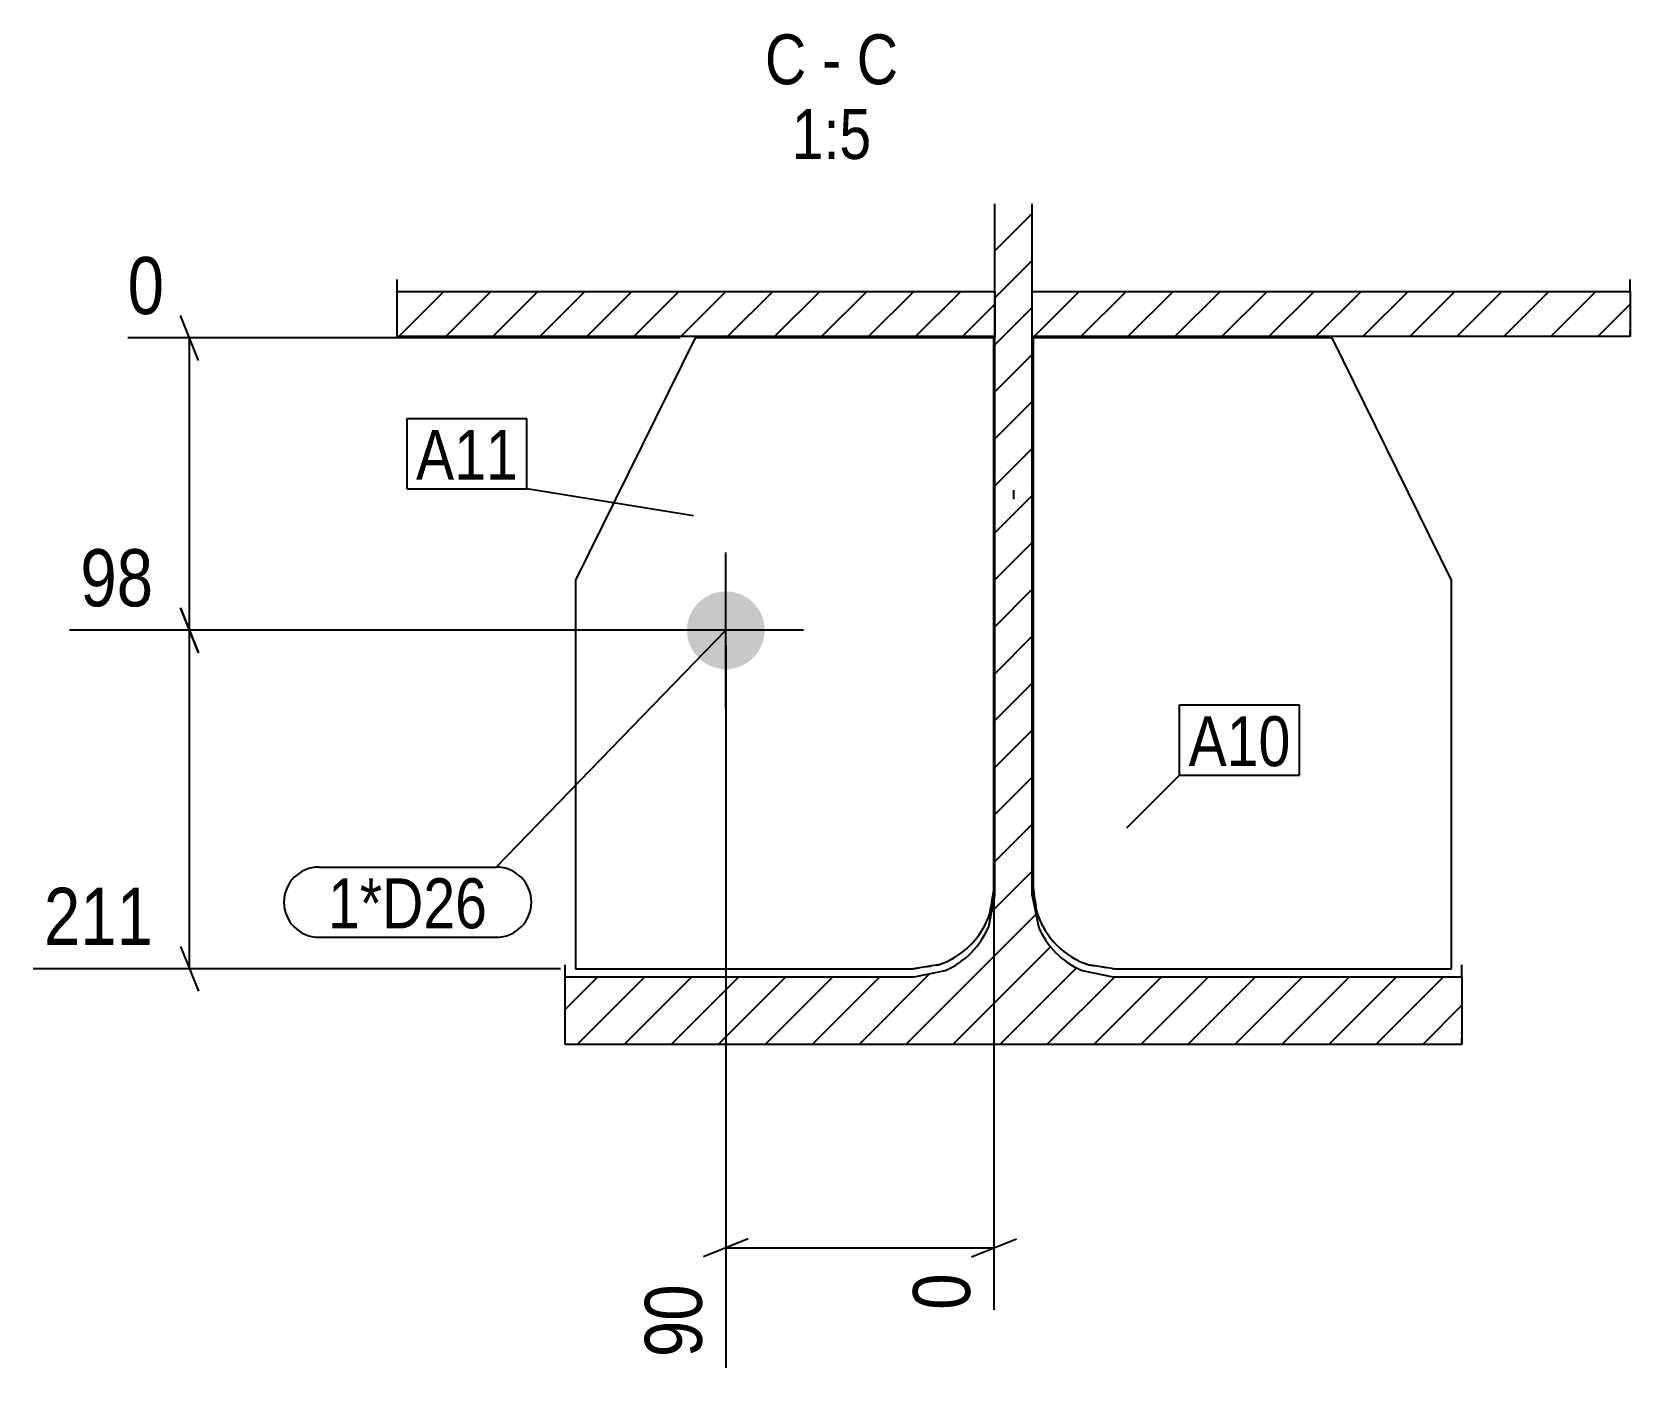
# Model space of a CAD drawing. Header units: millimetres. Extents: x 23 to 84434, y 8 to 4893.
# Drawn here: x 78264 to 78799, y 12 to 459 of the extents above; entities that cross this region are included whole.
import ezdxf

# ---------------------------------------------------------------- set-up
doc = ezdxf.new("R2010")
doc.units = ezdxf.units.MM
doc.linetypes.add('DXK_LINE_DOT2', pattern=[3.9198, 1.9599, -1.9599])
doc.linetypes.add('DXK_LINE_DOT3', pattern=[5.9187, 2.979, -0.9799, 0.9799, -0.9799])
for name, color, linetype in [('MÅLSÆTNING', 7, 'Continuous'), ('STÅL', 7, 'Continuous'), ('TEKST', 7, 'Continuous')]:
    doc.layers.add(name, color=color, linetype=linetype)
doc.styles.add('Arial Narrow', font='ARIALN.TTF', dxfattribs={"height": 0.2})

msp = doc.modelspace()

# ---------------------------------------------------------------- hatches: boundary and pattern name
at = {"layer": 'STÅL', "linetype": 'Continuous'}
h = msp.add_hatch(dxfattribs=at)
h.set_pattern_fill('', scale=3.5, style=0, pattern_type=0)
h.set_pattern_definition([(45, (78586.365, 401.385), (-7.85772, 7.85772), [])])
h.paths.add_polyline_path([(78598.87, 401.39), (78586.37, 401.39), (78586.37, 170.08), (78584.31, 159.67), (78578.46, 150.85), (78569.7, 144.95), (78559.37, 142.88), (78442.62, 142.88), (78442.62, 120.21), (78742.62, 120.21), (78742.62, 142.88), (78625.87, 142.88), (78615.53, 144.95), (78606.77, 150.85), (78600.92, 159.67), (78598.87, 170.08)])
h = msp.add_hatch(dxfattribs=at)
h.set_pattern_fill('', scale=3.5, style=0, pattern_type=0)
h.set_pattern_definition([(45, (78386.365, 372.089), (-7.8577, 7.8577), [])])
h.paths.add_polyline_path([(78586.37, 372.09), (78386.37, 372.09), (78386.37, 356.98), (78586.37, 356.98)])
h = msp.add_hatch(dxfattribs=at)
h.set_pattern_fill('', scale=3.5, style=0, pattern_type=0)
h.set_pattern_definition([(45, (78598.865, 372.09), (-7.8577, 7.8577), [])])
h.paths.add_polyline_path([(78798.87, 372.09), (78598.87, 372.09), (78598.87, 356.98), (78798.87, 356.98)])
msp.add_hatch(color=96, dxfattribs=at).paths.add_polyline_path([(78483.37, 258.76, -1), (78509.37, 258.76, -1)])

# ---------------------------------------------------------------- linework, layer by layer
at = {"layer": 'MÅLSÆTNING', "color": 7, "linetype": 'Continuous'}
for p, q in [((78319.95, 349.02), (78313.95, 364.02)), ((78481.07, 356.52), (78296.26, 356.52)), ((78316.95, 258.76), (78316.95, 356.52)), ((78586.07, 274.77), (78586.07, 31.47)), ((78313.95, 266.26), (78319.95, 251.26)), ((78319.95, 251.26), (78313.95, 266.26)), ((78491.37, 258.76), (78276.79, 258.76)), ((78491.37, 258.76), (78276.79, 258.76)), ((78316.95, 145.52), (78316.95, 258.76)), ((78496.37, 253.76), (78496.37, 12)), ((78313.95, 153.02), (78319.95, 138.02)), ((78441.07, 145.52), (78264.6, 145.52)), ((78503.87, 55.16), (78488.87, 49.16)), ((78578.57, 49.16), (78593.57, 55.16)), ((78496.37, 52.16), (78586.07, 52.16))]:
    msp.add_line(p, q, dxfattribs=at)
at = {"layer": 'STÅL', "color": 2, "linetype": 'Continuous'}
for p, q in [((78586.37, 170.08), (78586.37, 401.39)), ((78598.87, 170.08), (78598.87, 401.39)), ((78386.37, 372.09), (78386.37, 376.1)), ((78798.87, 372.09), (78798.87, 376.1)), ((78386.37, 372.09), (78586.37, 372.09)), ((78386.37, 356.98), (78386.37, 372.09)), ((78586.37, 372.09), (78586.37, 356.98)), ((78598.87, 372.09), (78798.87, 372.09)), ((78598.87, 356.98), (78598.87, 372.09)), ((78798.87, 372.09), (78798.87, 356.98)), ((78586.37, 356.98), (78386.37, 356.98)), ((78486.07, 356.52), (78446.07, 275.52)), ((78586.07, 356.52), (78486.07, 356.52)), ((78586.07, 172.52), (78586.07, 356.52)), ((78798.87, 356.98), (78598.87, 356.98)), ((78699.17, 356.52), (78599.17, 356.52)), ((78599.17, 356.52), (78599.17, 172.52)), ((78739.17, 275.52), (78699.17, 356.52)), ((78446.07, 275.52), (78446.07, 145.52)), ((78739.17, 145.52), (78739.17, 275.52)), ((78586.07, 172.52), (78584.74, 164.18)), ((78600.49, 164.18), (78599.17, 172.52)), ((78584.31, 159.67), (78586.37, 170.08)), ((78598.87, 170.08), (78600.92, 159.67)), ((78442.62, 142.88), (78442.62, 146.89)), ((78446.07, 145.52), (78559.07, 145.52)), ((78567.41, 146.85), (78559.07, 145.52)), ((78559.37, 142.88), (78569.7, 144.95)), ((78615.53, 144.95), (78625.87, 142.88)), ((78626.17, 145.52), (78617.82, 146.85)), ((78626.17, 145.52), (78739.17, 145.52)), ((78742.62, 142.88), (78742.62, 146.89)), ((78442.62, 120.21), (78442.62, 142.88)), ((78442.62, 142.88), (78559.37, 142.88)), ((78625.87, 142.88), (78742.62, 142.88)), ((78742.62, 142.88), (78742.62, 120.21)), ((78742.62, 120.21), (78442.62, 120.21))]:
    msp.add_line(p, q, dxfattribs=at)
at = {"layer": 'STÅL', "color": 7, "linetype": 'DXK_LINE_DOT2'}
for p, q in [((78586.37, 372.09), (78586.37, 376.1)), ((78598.87, 372.09), (78598.87, 376.1)), ((78386.37, 356.98), (78386.37, 360.98)), ((78586.37, 356.98), (78586.37, 360.98)), ((78598.87, 356.98), (78598.87, 360.98)), ((78798.87, 356.98), (78798.87, 360.98)), ((78584.74, 164.18), (78586.07, 172.52)), ((78586.37, 170.08), (78586.37, 174.09)), ((78598.87, 170.08), (78598.87, 174.09)), ((78599.17, 172.52), (78600.49, 164.18)), ((78559.07, 145.52), (78567.41, 146.85)), ((78617.82, 146.85), (78626.17, 145.52)), ((78442.62, 120.21), (78442.62, 124.22)), ((78742.62, 120.21), (78742.62, 124.22))]:
    msp.add_line(p, q, dxfattribs=at)
at = {"layer": 'STÅL', "color": 7, "linetype": 'DXK_LINE_DOT3'}
msp.add_line((78592.62, 305.57), (78592.62, 301.56), dxfattribs=at)
at = {"layer": 'STÅL', "color": 96, "linetype": 'Continuous'}
for p, q in [((78496.37, 232.76), (78496.37, 284.76)), ((78522.37, 258.76), (78470.37, 258.76))]:
    msp.add_line(p, q, dxfattribs=at)
at = {"layer": 'STÅL', "color": 2, "linetype": 'Continuous'}
for centre, radius, start, end in [((78559.07, 172.52), 27, 288, 342), ((78626.17, 172.52), 27, 198, 252), ((78559.23, 169.95), 27.1, 292.7149, 337.7138), ((78626, 169.95), 27.1, 202.2862, 247.2851)]:
    msp.add_arc(centre, radius, start, end, dxfattribs=at)
at = {"layer": 'STÅL', "color": 7, "linetype": 'DXK_LINE_DOT2'}
for centre, start, end in [((78559.07, 172.52), 288, 342), ((78626.17, 172.52), 198, 252)]:
    msp.add_arc(centre, 27, start, end, dxfattribs=at)
at = {"layer": 'TEKST', "color": 7, "linetype": 'Continuous'}
for p, q in [((78389.73, 329.58), (78429.84, 329.58)), ((78389.73, 306.08), (78389.73, 329.58)), ((78429.84, 306.08), (78429.84, 329.58)), ((78389.73, 306.08), (78429.84, 306.08)), ((78485.6, 297.04), (78429.84, 306.08)), ((78496.37, 258.76), (78419.58, 179.57)), ((78648.18, 233.8), (78688.3, 233.8)), ((78648.18, 210.3), (78648.18, 233.8)), ((78688.3, 210.3), (78688.3, 233.8)), ((78630.51, 192.62), (78648.18, 210.3)), ((78648.18, 210.3), (78688.3, 210.3)), ((78360.29, 179.57), (78419.58, 179.57)), ((78360.29, 156.07), (78419.58, 156.07))]:
    msp.add_line(p, q, dxfattribs=at)
for centre, start, end in [((78360.29, 167.82), 90, 270), ((78419.58, 167.82), 270, 90)]:
    msp.add_arc(centre, 11.75, start, end, dxfattribs=at)

# ---------------------------------------------------------------- wipeouts: each hides what was drawn before it
at = {"color": 0, "linetype": 'Continuous'}
for points, layer in [([(78308.8, 262.76), (78308.8, 290.76), (78276.43, 290.76), (78276.43, 262.76)], 'MÅLSÆTNING'), ([(78308.8, 149.52), (78308.8, 177.52), (78264.24, 177.52), (78264.24, 149.52)], 'MÅLSÆTNING'), ([(78492.37, 44.02), (78464.37, 44.02), (78464.37, 11.64), (78492.37, 11.64)], 'MÅLSÆTNING'), ([(78523.3, 441.39), (78523.3, 458.89), (78509.45, 458.89), (78509.45, 441.39)], 'TEKST'), ([(78534.92, 441.39), (78534.92, 458.89), (78528.55, 458.89), (78528.55, 441.39)], 'TEKST'), ([(78554.01, 441.39), (78554.01, 458.89), (78540.17, 458.89), (78540.17, 441.39)], 'TEKST'), ([(78545.06, 416.39), (78545.06, 433.89), (78518.4, 433.89), (78518.4, 416.39)], 'TEKST')]:
    msp.add_wipeout(points, dxfattribs=at).dxf.layer = layer
at = {"color": 0}
for points in [[(78426.84, 309.08), (78426.84, 326.58), (78392.73, 326.58), (78392.73, 309.08)], [(78416.58, 159.07), (78416.58, 176.57), (78363.29, 176.57), (78363.29, 159.07)]]:
    msp.add_wipeout(points, dxfattribs=at).dxf.layer = 'TEKST'

# ---------------------------------------------------------------- next in the draw order: texts
at = {"layer": 'MÅLSÆTNING', "color": 3, "linetype": 'Continuous', "style": 'Arial Narrow'}
for s, p in [('98', (78280.43, 266.76)), ('211', (78268.24, 153.52))]:
    msp.add_text(s, height=19.089, dxfattribs=at).set_placement(p)
msp.add_text('90', height=19.089, rotation=90.0002, dxfattribs=at).set_placement((78488.37, 15.64))
at = {"layer": 'TEKST', "color": 3, "linetype": 'Continuous', "style": 'Arial Narrow'}
for s, height, p in [('C', 16.7, (78509.45, 441.39)), ('C', 16.7, (78540.17, 441.39)), ('-', 16.7, (78528.55, 441.39)), ('1:5', 16.702, (78518.4, 416.39))]:
    msp.add_text(s, height=height, dxfattribs=at).set_placement(p)

# ---------------------------------------------------------------- next in the draw order: wipeouts: each hides what was drawn before it
at = {"color": 0, "linetype": 'Continuous'}
for points in [[(78312.45, 360.52), (78312.45, 388.52), (78292.26, 388.52), (78292.26, 360.52)], [(78582.07, 47.66), (78554.07, 47.66), (78554.07, 27.47), (78582.07, 27.47)]]:
    msp.add_wipeout(points, dxfattribs=at).dxf.layer = 'MÅLSÆTNING'
at = {"color": 0}
for points in [[(78426.84, 309.08), (78426.84, 326.58), (78392.73, 326.58), (78392.73, 309.08)], [(78685.3, 213.3), (78685.3, 230.8), (78651.18, 230.8), (78651.18, 213.3)], [(78416.58, 159.07), (78416.58, 176.57), (78363.29, 176.57), (78363.29, 159.07)]]:
    msp.add_wipeout(points, dxfattribs=at).dxf.layer = 'TEKST'

# ---------------------------------------------------------------- next in the draw order: texts
at = {"layer": 'MÅLSÆTNING', "color": 3, "linetype": 'Continuous', "style": 'Arial Narrow'}
msp.add_text('0', height=19.09, dxfattribs=at).set_placement((78296.26, 364.52))
msp.add_text('0', height=19.09, rotation=90.0002, dxfattribs=at).set_placement((78578.07, 31.47))
at = {"layer": 'TEKST', "color": 3, "style": 'Arial Narrow'}
for s, p in [('A11', (78392.73, 309.08)), ('1*D26', (78363.29, 159.07))]:
    msp.add_text(s, height=16.702, dxfattribs=at).set_placement(p)

# ---------------------------------------------------------------- next in the draw order: wipeouts: each hides what was drawn before it
at = {"color": 0}
msp.add_wipeout([(78685.3, 213.3), (78685.3, 230.8), (78651.18, 230.8), (78651.18, 213.3)], dxfattribs=at).dxf.layer = 'TEKST'

# ---------------------------------------------------------------- next in the draw order: texts
at = {"layer": 'TEKST', "color": 3, "style": 'Arial Narrow'}
msp.add_text('A10', height=16.702, dxfattribs=at).set_placement((78651.18, 213.3))

doc.saveas('drawing.dxf')
